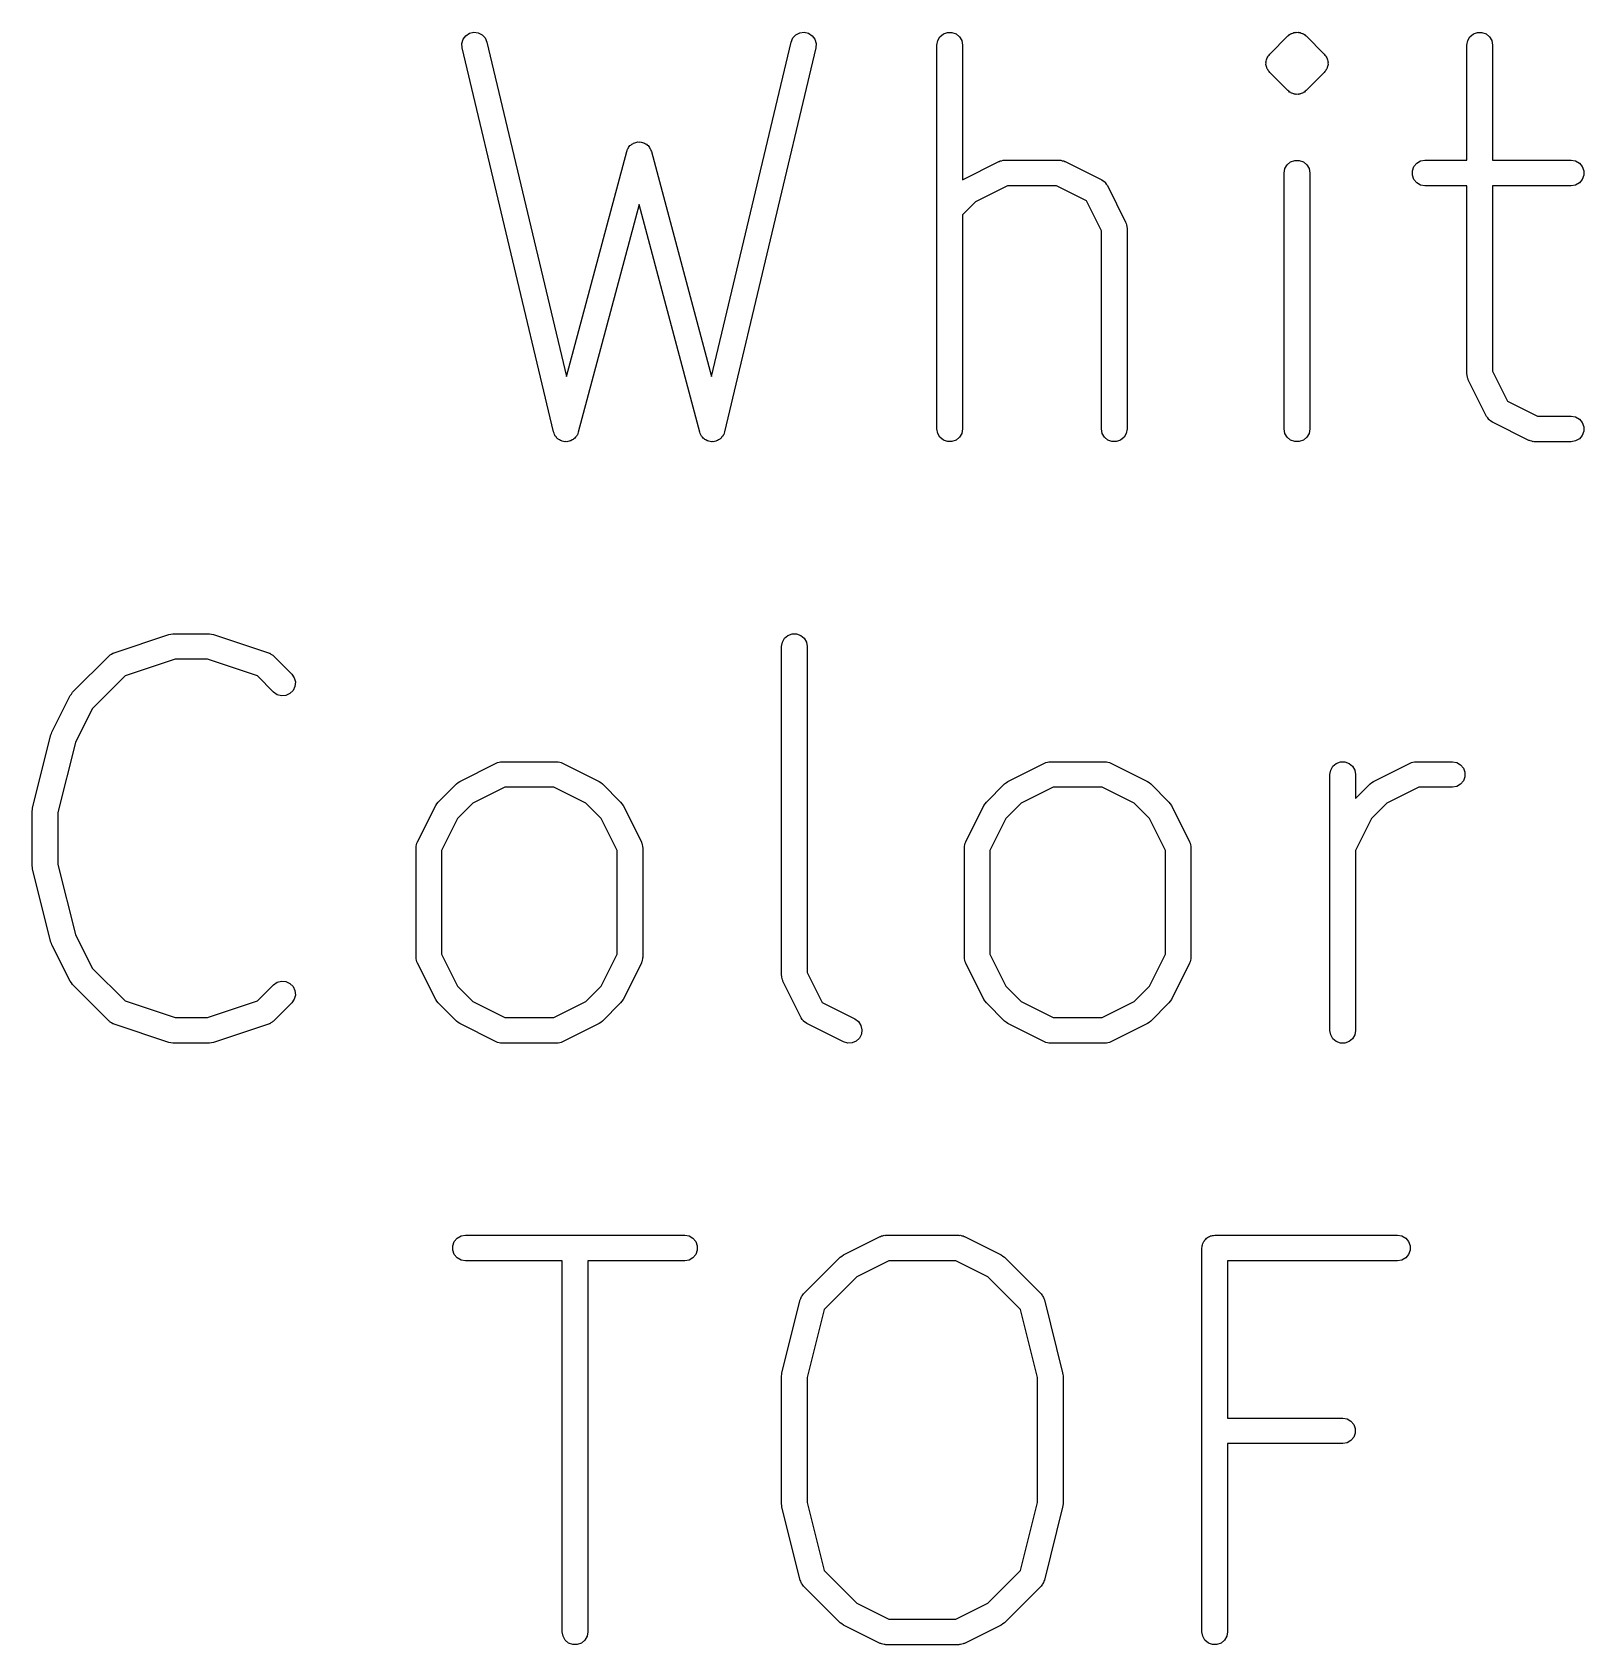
# Model space of a CAD drawing. Extents: x -0.1 to 56.4, y -14.9 to 17.1.
# Drawn here: x 22.74 to 28.81, y -14.33 to -8.03 of the extents above; entities that cross this region are included whole.
import ezdxf

# ---------------------------------------------------------------- set-up
doc = ezdxf.new("R2010")
doc.units = 0
doc.header["$MEASUREMENT"] = 0
doc.layers.add('BLACK', color=7, linetype='CONTINUOUS')

msp = doc.modelspace()

# ---------------------------------------------------------------- linework, layer by layer
at = {"layer": 'Black'}
for p, q in [((24.4218, -8.07282), (24.4267, -8.05618)), ((24.4267, -8.05618), (24.4371, -8.04224)), ((24.4371, -8.04224), (24.4516, -8.03268)), ((24.4516, -8.03268), (24.4685, -8.02866)), ((24.4685, -8.02866), (24.4857, -8.03066)), ((24.4857, -8.03066), (24.5012, -8.03843)), ((24.5012, -8.03843), (24.5132, -8.05105)), ((24.5132, -8.05105), (24.5201, -8.06699)), ((25.7085, -8.06699), (25.7154, -8.05105)), ((25.7154, -8.05105), (25.7273, -8.03843)), ((25.7273, -8.03843), (25.7429, -8.03066)), ((25.7429, -8.03066), (25.7601, -8.02866)), ((25.7601, -8.02866), (25.777, -8.03268)), ((25.777, -8.03268), (25.7915, -8.04224)), ((25.7915, -8.04224), (25.8018, -8.05618)), ((25.8018, -8.05618), (25.8068, -8.07282)), ((26.2786, -8.07857), (26.2816, -8.06147)), ((26.2816, -8.06147), (26.2903, -8.04643)), ((26.2903, -8.04643), (26.3036, -8.03527)), ((26.3036, -8.03527), (26.3199, -8.02933)), ((26.3199, -8.02933), (26.3373, -8.02933)), ((26.3373, -8.02933), (26.3536, -8.03527)), ((26.3536, -8.03527), (26.3669, -8.04643)), ((26.3669, -8.04643), (26.3756, -8.06147)), ((26.3756, -8.06147), (26.3786, -8.07857)), ((27.5789, -8.11464), (27.6504, -8.04322)), ((27.6504, -8.04322), (27.6539, -8.04071)), ((27.6539, -8.04071), (27.657, -8.03761)), ((27.657, -8.03761), (27.659, -8.03669)), ((27.659, -8.03669), (27.6607, -8.03527)), ((27.6607, -8.03527), (27.6628, -8.03452)), ((27.6628, -8.03452), (27.6646, -8.03326)), ((27.6646, -8.03326), (27.6688, -8.03212)), ((27.6688, -8.03212), (27.6728, -8.03027)), ((27.6728, -8.03027), (27.675, -8.03008)), ((27.675, -8.03008), (27.677, -8.02933)), ((27.677, -8.02933), (27.6792, -8.02933)), ((27.6792, -8.02933), (27.6814, -8.02876)), ((27.6814, -8.02876), (27.6857, -8.02914)), ((27.6857, -8.02914), (27.6901, -8.02876)), ((27.6901, -8.02876), (27.6922, -8.02933)), ((27.6922, -8.02933), (27.6944, -8.02933)), ((27.6944, -8.02933), (27.6965, -8.03008)), ((27.6965, -8.03008), (27.6987, -8.03027)), ((27.6987, -8.03027), (27.7026, -8.03212)), ((27.7026, -8.03212), (27.7068, -8.03326)), ((27.7068, -8.03326), (27.7086, -8.03452)), ((27.7086, -8.03452), (27.7107, -8.03527)), ((27.7107, -8.03527), (27.7124, -8.03668)), ((27.7124, -8.03668), (27.7144, -8.03761)), ((27.7144, -8.03761), (27.7175, -8.04071)), ((27.7175, -8.04071), (27.7211, -8.04322)), ((27.7211, -8.04322), (27.7925, -8.11464)), ((28.35, -8.07857), (28.353, -8.06147)), ((28.353, -8.06147), (28.3617, -8.04643)), ((28.3617, -8.04643), (28.375, -8.03527)), ((28.375, -8.03527), (28.3913, -8.02933)), ((28.3913, -8.02933), (28.4087, -8.02933)), ((28.4087, -8.02933), (28.425, -8.03527)), ((28.425, -8.03527), (28.4383, -8.04643)), ((28.4383, -8.04643), (28.447, -8.06147)), ((28.447, -8.06147), (28.45, -8.07857)), ((24.4228, -8.09015), (24.4218, -8.07282)), ((24.7799, -9.59015), (24.4228, -8.09015)), ((24.5201, -8.06699), (24.8313, -9.37423)), ((25.3973, -9.37423), (25.7085, -8.06699)), ((25.8058, -8.09015), (25.4486, -9.59015)), ((25.8068, -8.07282), (25.8058, -8.09015)), ((26.2786, -9.57857), (26.2786, -8.07857)), ((26.3786, -8.07857), (26.3786, -8.60481)), ((27.569, -8.12887), (27.5715, -8.12528)), ((27.5715, -8.12528), (27.5733, -8.12132)), ((27.5733, -8.12132), (27.5764, -8.11823)), ((27.5764, -8.11823), (27.5789, -8.11464)), ((27.7925, -8.11464), (27.795, -8.11823)), ((27.795, -8.11823), (27.7981, -8.12132)), ((27.7981, -8.12132), (27.7999, -8.12528)), ((27.7999, -8.12528), (27.8025, -8.12887)), ((28.35, -8.52857), (28.35, -8.07857)), ((28.45, -8.07857), (28.45, -8.52857)), ((27.5645, -8.14564), (27.5656, -8.14142)), ((27.5649, -8.15), (27.5645, -8.14564)), ((27.5645, -8.15436), (27.5649, -8.15)), ((27.5656, -8.15858), (27.5645, -8.15436)), ((27.5656, -8.14142), (27.566, -8.13706)), ((27.566, -8.16294), (27.5656, -8.15858)), ((27.566, -8.13706), (27.5678, -8.1331)), ((27.5678, -8.1669), (27.566, -8.16294)), ((27.5678, -8.1331), (27.569, -8.12887)), ((27.569, -8.17113), (27.5678, -8.1669)), ((27.5715, -8.17472), (27.569, -8.17113)), ((27.5733, -8.17868), (27.5715, -8.17472)), ((27.5764, -8.18177), (27.5733, -8.17868)), ((27.5789, -8.18535), (27.5764, -8.18177)), ((27.6504, -8.25678), (27.5789, -8.18535)), ((27.7925, -8.18535), (27.7211, -8.25678)), ((27.795, -8.18177), (27.7925, -8.18535)), ((27.7981, -8.17868), (27.795, -8.18177)), ((27.7999, -8.17472), (27.7981, -8.17868)), ((27.8025, -8.17113), (27.7999, -8.17472)), ((27.8025, -8.12887), (27.8036, -8.1331)), ((27.8036, -8.1669), (27.8025, -8.17113)), ((27.8036, -8.1331), (27.8054, -8.13706)), ((27.8054, -8.16294), (27.8036, -8.1669)), ((27.8054, -8.13706), (27.8058, -8.14142)), ((27.8058, -8.15858), (27.8054, -8.16294)), ((27.8058, -8.14142), (27.807, -8.14564)), ((27.807, -8.15436), (27.8058, -8.15858)), ((27.807, -8.14564), (27.8066, -8.15)), ((27.8066, -8.15), (27.807, -8.15436)), ((27.6539, -8.25929), (27.6504, -8.25678)), ((27.657, -8.26239), (27.6539, -8.25929)), ((27.659, -8.26332), (27.657, -8.26239)), ((27.6607, -8.26473), (27.659, -8.26332)), ((27.6628, -8.26548), (27.6607, -8.26473)), ((27.6646, -8.26675), (27.6628, -8.26548)), ((27.6688, -8.26788), (27.6646, -8.26675)), ((27.6728, -8.26972), (27.6688, -8.26788)), ((27.675, -8.26992), (27.6728, -8.26972)), ((27.677, -8.27067), (27.675, -8.26992)), ((27.6792, -8.27067), (27.677, -8.27067)), ((27.6814, -8.27124), (27.6792, -8.27067)), ((27.6857, -8.27086), (27.6814, -8.27124)), ((27.6901, -8.27124), (27.6857, -8.27086)), ((27.6922, -8.27067), (27.6901, -8.27124)), ((27.6944, -8.27067), (27.6922, -8.27067)), ((27.6965, -8.26992), (27.6944, -8.27067)), ((27.6987, -8.26972), (27.6965, -8.26992)), ((27.7026, -8.26788), (27.6987, -8.26972)), ((27.7068, -8.26674), (27.7026, -8.26788)), ((27.7086, -8.26548), (27.7068, -8.26674)), ((27.7107, -8.26473), (27.7086, -8.26548)), ((27.7124, -8.26332), (27.7107, -8.26473)), ((27.7144, -8.26239), (27.7124, -8.26332)), ((27.7175, -8.25929), (27.7144, -8.26239)), ((27.7211, -8.25678), (27.7175, -8.25929)), ((24.8313, -9.37423), (25.066, -8.49426)), ((25.066, -8.49426), (25.0678, -8.49024)), ((25.0678, -8.49024), (25.069, -8.48596)), ((25.069, -8.48596), (25.0715, -8.48243)), ((25.0715, -8.48243), (25.0733, -8.47851)), ((25.0733, -8.47851), (25.0764, -8.47537)), ((25.0764, -8.47537), (25.079, -8.47175)), ((25.079, -8.47175), (25.0825, -8.46928)), ((25.0825, -8.46928), (25.0856, -8.46622)), ((25.0856, -8.46622), (25.0896, -8.46434)), ((25.0896, -8.46434), (25.0932, -8.4618)), ((25.0932, -8.4618), (25.0974, -8.46069)), ((25.0974, -8.46069), (25.1013, -8.45886)), ((25.1013, -8.45886), (25.1057, -8.45847)), ((25.1057, -8.45847), (25.11, -8.45733)), ((25.11, -8.45733), (25.1143, -8.45771)), ((25.1143, -8.45771), (25.1186, -8.45733)), ((25.1186, -8.45733), (25.1229, -8.45847)), ((25.1229, -8.45847), (25.1273, -8.45886)), ((25.1273, -8.45886), (25.1312, -8.46069)), ((25.1312, -8.46069), (25.1354, -8.4618)), ((25.1354, -8.4618), (25.139, -8.46434)), ((25.139, -8.46434), (25.143, -8.46622)), ((25.143, -8.46622), (25.1461, -8.46928)), ((25.1461, -8.46928), (25.1496, -8.47175)), ((25.1496, -8.47175), (25.1521, -8.47537)), ((25.1521, -8.47537), (25.1553, -8.47851)), ((25.1553, -8.47851), (25.1571, -8.48243)), ((25.1571, -8.48243), (25.1596, -8.48596)), ((25.1596, -8.48596), (25.1607, -8.49024)), ((25.1607, -8.49024), (25.1626, -8.49426)), ((25.1626, -8.49426), (25.3973, -9.37423)), ((26.3786, -8.60481), (26.5205, -8.53385)), ((26.5205, -8.53385), (26.5233, -8.53303)), ((26.5233, -8.53303), (26.5258, -8.53159)), ((26.5258, -8.53159), (26.5315, -8.53057)), ((26.5315, -8.53057), (26.5371, -8.5289)), ((26.5371, -8.5289), (26.54, -8.52907)), ((26.54, -8.52907), (26.5429, -8.52857)), ((26.5429, -8.52857), (26.7571, -8.52857)), ((26.7571, -8.52857), (26.76, -8.52907)), ((26.76, -8.52907), (26.7629, -8.5289)), ((26.7629, -8.5289), (26.7685, -8.53057)), ((26.7685, -8.53057), (26.7742, -8.53159)), ((26.7742, -8.53159), (26.7767, -8.53303)), ((26.7767, -8.53303), (26.7795, -8.53385)), ((26.7795, -8.53385), (26.9224, -8.60528)), ((27.6357, -8.57857), (27.6387, -8.56147)), ((27.6387, -8.56147), (27.6474, -8.54643)), ((27.6474, -8.54643), (27.6607, -8.53527)), ((27.6607, -8.53527), (27.677, -8.52933)), ((27.677, -8.52933), (27.6944, -8.52933)), ((27.6944, -8.52933), (27.7107, -8.53527)), ((27.7107, -8.53527), (27.724, -8.54643)), ((27.724, -8.54643), (27.7327, -8.56147)), ((27.7327, -8.56147), (27.7357, -8.57857)), ((28.1365, -8.56989), (28.1424, -8.55357)), ((28.1424, -8.55357), (28.1536, -8.54027)), ((28.1536, -8.54027), (28.1686, -8.53159)), ((28.1686, -8.53159), (28.1857, -8.52857)), ((28.1857, -8.52857), (28.35, -8.52857)), ((28.45, -8.52857), (28.7571, -8.52857)), ((28.7571, -8.52857), (28.7742, -8.53159)), ((28.7742, -8.53159), (28.7893, -8.54027)), ((28.7893, -8.54027), (28.8004, -8.55357)), ((28.8004, -8.55357), (28.8064, -8.56989)), ((26.5547, -8.62857), (26.4296, -8.69109)), ((26.7453, -8.62857), (26.5547, -8.62857)), ((26.8627, -8.68727), (26.7453, -8.62857)), ((26.9224, -8.60528), (26.9283, -8.60965)), ((26.9283, -8.60965), (26.9344, -8.61369)), ((26.9344, -8.61369), (26.9352, -8.6148)), ((26.9352, -8.6148), (26.9363, -8.61562)), ((26.9363, -8.61562), (26.9403, -8.62174)), ((26.9403, -8.62174), (26.9447, -8.62764)), ((26.9447, -8.62764), (27.0161, -8.7705)), ((27.6357, -9.57857), (27.6357, -8.57857)), ((27.7357, -8.57857), (27.7357, -9.57857)), ((28.1365, -8.58725), (28.1365, -8.56989)), ((28.1424, -8.60357), (28.1365, -8.58725)), ((28.1536, -8.61687), (28.1424, -8.60357)), ((28.1686, -8.62556), (28.1536, -8.61687)), ((28.1857, -8.62857), (28.1686, -8.62556)), ((28.35, -8.62857), (28.1857, -8.62857)), ((28.35, -9.36429), (28.35, -8.62857)), ((28.7571, -8.62857), (28.45, -8.62857)), ((28.45, -8.62857), (28.45, -9.35248)), ((28.7742, -8.62556), (28.7571, -8.62857)), ((28.7893, -8.61687), (28.7742, -8.62556)), ((28.8004, -8.60357), (28.7893, -8.61687)), ((28.8064, -8.58725), (28.8004, -8.60357)), ((28.8064, -8.56989), (28.8064, -8.58725)), ((26.4296, -8.69109), (26.3786, -8.74214)), ((26.9214, -8.80466), (26.8627, -8.68727)), ((25.1143, -8.7012), (24.8769, -9.59145)), ((25.3517, -9.59145), (25.1143, -8.7012)), ((26.3786, -8.74214), (26.3786, -9.57857)), ((26.9214, -9.57857), (26.9214, -8.80466)), ((27.0161, -8.7705), (27.017, -8.77326)), ((27.017, -8.77326), (27.0184, -8.77576)), ((27.0184, -8.77576), (27.0194, -8.78153)), ((27.0194, -8.78153), (27.0211, -8.78714)), ((27.0211, -8.78714), (27.0209, -8.79002)), ((27.0209, -8.79002), (27.0214, -8.79286)), ((27.0214, -8.79286), (27.0214, -9.57857)), ((28.3505, -9.36713), (28.35, -9.36429)), ((28.3503, -9.37), (28.3505, -9.36713)), ((28.352, -9.37561), (28.3503, -9.37)), ((28.353, -9.38139), (28.352, -9.37561)), ((28.3545, -9.38388), (28.353, -9.38139)), ((28.3553, -9.38665), (28.3545, -9.38388)), ((28.4267, -9.5295), (28.3553, -9.38665)), ((28.45, -9.35248), (28.5087, -9.46988)), ((28.5087, -9.46988), (28.6261, -9.52857)), ((28.4311, -9.5354), (28.4267, -9.5295)), ((28.4351, -9.54152), (28.4311, -9.5354)), ((28.4362, -9.54234), (28.4351, -9.54152)), ((28.4371, -9.54345), (28.4362, -9.54234)), ((28.4432, -9.54749), (28.4371, -9.54345)), ((28.4491, -9.55186), (28.4432, -9.54749)), ((28.5919, -9.62329), (28.4491, -9.55186)), ((28.6261, -9.52857), (28.7571, -9.52857)), ((28.7571, -9.52857), (28.7742, -9.53159)), ((28.7742, -9.53159), (28.7893, -9.54027)), ((28.7893, -9.54027), (28.8004, -9.55357)), ((28.8004, -9.55357), (28.8064, -9.56989)), ((28.8064, -9.56989), (28.8064, -9.58725)), ((24.782, -9.59483), (24.7799, -9.59015)), ((24.7833, -9.59976), (24.782, -9.59483)), ((24.7854, -9.60274), (24.7833, -9.59976)), ((24.7868, -9.60609), (24.7854, -9.60274)), ((24.7903, -9.6098), (24.7868, -9.60609)), ((24.7933, -9.61397), (24.7903, -9.6098)), ((24.7962, -9.61606), (24.7933, -9.61397)), ((24.7988, -9.61871), (24.7962, -9.61606)), ((24.8033, -9.62099), (24.7988, -9.61871)), ((24.8075, -9.62391), (24.8033, -9.62099)), ((24.811, -9.62485), (24.8075, -9.62391)), ((24.8143, -9.62648), (24.811, -9.62485)), ((24.8194, -9.62707), (24.8143, -9.62648)), ((24.8243, -9.62838), (24.8194, -9.62707)), ((24.8279, -9.62806), (24.8243, -9.62838)), ((24.8315, -9.62848), (24.8279, -9.62806)), ((24.8365, -9.6273), (24.8315, -9.62848)), ((24.8416, -9.62685), (24.8365, -9.6273)), ((24.8449, -9.6253), (24.8416, -9.62685)), ((24.8484, -9.62446), (24.8449, -9.6253)), ((24.8527, -9.62166), (24.8484, -9.62446)), ((24.8573, -9.61949), (24.8527, -9.62166)), ((24.8599, -9.61691), (24.8573, -9.61949)), ((24.8629, -9.6149), (24.8599, -9.61691)), ((24.866, -9.61081), (24.8629, -9.6149)), ((24.8696, -9.6072), (24.866, -9.61081)), ((24.8711, -9.60389), (24.8696, -9.6072)), ((24.8733, -9.60097), (24.8711, -9.60389)), ((24.8747, -9.59608), (24.8733, -9.60097)), ((24.8769, -9.59145), (24.8747, -9.59608)), ((25.3538, -9.59608), (25.3517, -9.59145)), ((25.3553, -9.60096), (25.3538, -9.59608)), ((25.3575, -9.60389), (25.3553, -9.60096)), ((25.359, -9.6072), (25.3575, -9.60389)), ((25.3626, -9.61081), (25.359, -9.6072)), ((25.3656, -9.6149), (25.3626, -9.61081)), ((25.3687, -9.61691), (25.3656, -9.6149)), ((25.3713, -9.61949), (25.3687, -9.61691)), ((25.3759, -9.62166), (25.3713, -9.61949)), ((25.3801, -9.62446), (25.3759, -9.62166)), ((25.3837, -9.6253), (25.3801, -9.62446)), ((25.387, -9.62685), (25.3837, -9.6253)), ((25.3921, -9.6273), (25.387, -9.62685)), ((25.397, -9.62848), (25.3921, -9.6273)), ((25.4007, -9.62806), (25.397, -9.62848)), ((25.4043, -9.62838), (25.4007, -9.62806)), ((25.4092, -9.62707), (25.4043, -9.62838)), ((25.4143, -9.62648), (25.4092, -9.62707)), ((25.4176, -9.62485), (25.4143, -9.62648)), ((25.4211, -9.62391), (25.4176, -9.62485)), ((25.4253, -9.62099), (25.4211, -9.62391)), ((25.4298, -9.61871), (25.4253, -9.62099)), ((25.4323, -9.61606), (25.4298, -9.61871)), ((25.4353, -9.61397), (25.4323, -9.61606)), ((25.4382, -9.6098), (25.4353, -9.61397)), ((25.4417, -9.60609), (25.4382, -9.6098)), ((25.4432, -9.60274), (25.4417, -9.60609)), ((25.4453, -9.59976), (25.4432, -9.60274)), ((25.4466, -9.59483), (25.4453, -9.59976)), ((25.4486, -9.59015), (25.4466, -9.59483)), ((26.2816, -9.59567), (26.2786, -9.57857)), ((26.2903, -9.61071), (26.2816, -9.59567)), ((26.3036, -9.62187), (26.2903, -9.61071)), ((26.3199, -9.62781), (26.3036, -9.62187)), ((26.3373, -9.62781), (26.3199, -9.62781)), ((26.3536, -9.62187), (26.3373, -9.62781)), ((26.3669, -9.61071), (26.3536, -9.62187)), ((26.3756, -9.59567), (26.3669, -9.61071)), ((26.3786, -9.57857), (26.3756, -9.59567)), ((26.9244, -9.59567), (26.9214, -9.57857)), ((26.9331, -9.61071), (26.9244, -9.59567)), ((26.9464, -9.62187), (26.9331, -9.61071)), ((26.9627, -9.62781), (26.9464, -9.62187)), ((26.9801, -9.62781), (26.9627, -9.62781)), ((26.9964, -9.62187), (26.9801, -9.62781)), ((27.0097, -9.61071), (26.9964, -9.62187)), ((27.0184, -9.59567), (27.0097, -9.61071)), ((27.0214, -9.57857), (27.0184, -9.59567)), ((27.6387, -9.59567), (27.6357, -9.57857)), ((27.6474, -9.61071), (27.6387, -9.59567)), ((27.6607, -9.62187), (27.6474, -9.61071)), ((27.677, -9.62781), (27.6607, -9.62187)), ((27.6944, -9.62781), (27.677, -9.62781)), ((27.7107, -9.62187), (27.6944, -9.62781)), ((27.724, -9.61071), (27.7107, -9.62187)), ((27.7327, -9.59567), (27.724, -9.61071)), ((27.7357, -9.57857), (27.7327, -9.59567)), ((28.5947, -9.62411), (28.5919, -9.62329)), ((28.5972, -9.62556), (28.5947, -9.62411)), ((28.603, -9.62657), (28.5972, -9.62556)), ((28.6086, -9.62824), (28.603, -9.62657)), ((28.6114, -9.62807), (28.6086, -9.62824)), ((28.6143, -9.62857), (28.6114, -9.62807)), ((28.7571, -9.62857), (28.6143, -9.62857)), ((28.7742, -9.62556), (28.7571, -9.62857)), ((28.7893, -9.61687), (28.7742, -9.62556)), ((28.8004, -9.60357), (28.7893, -9.61687)), ((28.8064, -9.58725), (28.8004, -9.60357)), ((23.0628, -10.4526), (23.277, -10.3811)), ((23.277, -10.3811), (23.285, -10.38)), ((23.285, -10.38), (23.2929, -10.3786)), ((23.2929, -10.3786), (23.4357, -10.3786)), ((23.4357, -10.3786), (23.4436, -10.38)), ((23.4436, -10.38), (23.4515, -10.3811)), ((23.4515, -10.3811), (23.6658, -10.4526)), ((25.6831, -10.3964), (25.6964, -10.3853)), ((25.6964, -10.3853), (25.7127, -10.3793)), ((25.7127, -10.3793), (25.7301, -10.3793)), ((25.7301, -10.3793), (25.7464, -10.3853)), ((25.7464, -10.3853), (25.7597, -10.3964)), ((23.0526, -10.458), (23.0574, -10.4547)), ((23.0574, -10.4547), (23.0602, -10.4539)), ((23.0602, -10.4539), (23.0628, -10.4526)), ((23.6658, -10.4526), (23.6683, -10.4539)), ((23.6683, -10.4539), (23.6711, -10.4547)), ((23.6711, -10.4547), (23.6759, -10.458)), ((25.6714, -10.4286), (25.6744, -10.4115)), ((25.6714, -11.7143), (25.6714, -10.4286)), ((25.6744, -10.4115), (25.6831, -10.3964)), ((25.7597, -10.3964), (25.7684, -10.4115)), ((25.7684, -10.4115), (25.7714, -10.4286)), ((25.7714, -10.4286), (25.7714, -11.7025)), ((22.9004, -10.6075), (23.0432, -10.4646)), ((23.0432, -10.4646), (23.0456, -10.463)), ((23.0456, -10.463), (23.0475, -10.4608)), ((23.0475, -10.4608), (23.0526, -10.458)), ((23.301, -10.4786), (23.1056, -10.5437)), ((23.4276, -10.4786), (23.301, -10.4786)), ((23.623, -10.5437), (23.4276, -10.4786)), ((23.6759, -10.458), (23.6811, -10.4608)), ((23.6811, -10.4608), (23.683, -10.463)), ((23.683, -10.463), (23.6854, -10.4646)), ((23.6854, -10.4646), (23.7568, -10.5361)), ((23.1056, -10.5437), (22.9768, -10.6725)), ((23.6861, -10.6068), (23.623, -10.5437)), ((23.7568, -10.5361), (23.7667, -10.5503)), ((23.7667, -10.5503), (23.7712, -10.5671)), ((23.7712, -10.5671), (23.7697, -10.5844)), ((22.8196, -10.7634), (22.891, -10.6205)), ((22.891, -10.6205), (22.8958, -10.6141)), ((22.8958, -10.6141), (22.9004, -10.6075)), ((23.7003, -10.6167), (23.6861, -10.6068)), ((23.7171, -10.6212), (23.7003, -10.6167)), ((23.7344, -10.6197), (23.7171, -10.6212)), ((23.7501, -10.6124), (23.7344, -10.6197)), ((23.7624, -10.6001), (23.7501, -10.6124)), ((23.7697, -10.5844), (23.7624, -10.6001)), ((22.9768, -10.6725), (22.9115, -10.8032)), ((22.8158, -10.7736), (22.818, -10.7686)), ((22.818, -10.7686), (22.8196, -10.7634)), ((22.7444, -11.0593), (22.8158, -10.7736)), ((22.9115, -10.8032), (22.8429, -11.0776)), ((24.4134, -10.9553), (24.5562, -10.8838)), ((24.5562, -10.8838), (24.559, -10.883)), ((24.559, -10.883), (24.5615, -10.8816)), ((24.5615, -10.8816), (24.5672, -10.8806)), ((24.5672, -10.8806), (24.5729, -10.8789)), ((24.5729, -10.8789), (24.5757, -10.8791)), ((24.5757, -10.8791), (24.5786, -10.8786)), ((24.5786, -10.8786), (24.7929, -10.8786)), ((24.7929, -10.8786), (24.7957, -10.8791)), ((24.7957, -10.8791), (24.7986, -10.8789)), ((24.7986, -10.8789), (24.8042, -10.8806)), ((24.8042, -10.8806), (24.81, -10.8816)), ((24.81, -10.8816), (24.8125, -10.883)), ((24.8125, -10.883), (24.8152, -10.8838)), ((24.8152, -10.8838), (24.9581, -10.9553)), ((26.5562, -10.9553), (26.6991, -10.8838)), ((26.6991, -10.8838), (26.7018, -10.883)), ((26.7018, -10.883), (26.7043, -10.8816)), ((26.7043, -10.8816), (26.7101, -10.8806)), ((26.7101, -10.8806), (26.7157, -10.8789)), ((26.7157, -10.8789), (26.7186, -10.8791)), ((26.7186, -10.8791), (26.7214, -10.8786)), ((26.7214, -10.8786), (26.9357, -10.8786)), ((26.9357, -10.8786), (26.9386, -10.8791)), ((26.9386, -10.8791), (26.9414, -10.8789)), ((26.9414, -10.8789), (26.947, -10.8806)), ((26.947, -10.8806), (26.9528, -10.8816)), ((26.9528, -10.8816), (26.9553, -10.883)), ((26.9553, -10.883), (26.9581, -10.8838)), ((26.9581, -10.8838), (27.1009, -10.9553)), ((27.8173, -10.9115), (27.826, -10.8964)), ((27.826, -10.8964), (27.8393, -10.8853)), ((27.8393, -10.8853), (27.8556, -10.8793)), ((27.8556, -10.8793), (27.873, -10.8793)), ((27.873, -10.8793), (27.8893, -10.8853)), ((27.8893, -10.8853), (27.9026, -10.8964)), ((27.9026, -10.8964), (27.9113, -10.9115)), ((27.9848, -10.9553), (28.1276, -10.8838)), ((28.1276, -10.8838), (28.1304, -10.883)), ((28.1304, -10.883), (28.1329, -10.8816)), ((28.1329, -10.8816), (28.1387, -10.8806)), ((28.1387, -10.8806), (28.1443, -10.8789)), ((28.1443, -10.8789), (28.1472, -10.8791)), ((28.1472, -10.8791), (28.15, -10.8786)), ((28.15, -10.8786), (28.2929, -10.8786)), ((28.2929, -10.8786), (28.31, -10.8816)), ((28.31, -10.8816), (28.325, -10.8903)), ((28.325, -10.8903), (28.3362, -10.9036)), ((24.4004, -10.9646), (24.4069, -10.96)), ((24.4069, -10.96), (24.4134, -10.9553)), ((24.9581, -10.9553), (24.9645, -10.9601)), ((24.9645, -10.9601), (24.9711, -10.9646)), ((26.5432, -10.9646), (26.5498, -10.96)), ((26.5498, -10.96), (26.5562, -10.9553)), ((27.1009, -10.9553), (27.1074, -10.9601)), ((27.1074, -10.9601), (27.1139, -10.9646)), ((27.8143, -10.9286), (27.8173, -10.9115)), ((27.8143, -11.9286), (27.8143, -10.9286)), ((27.9113, -10.9115), (27.9143, -10.9286)), ((27.9143, -10.9286), (27.9143, -11.0221)), ((27.9718, -10.9646), (27.9783, -10.9601)), ((27.9783, -10.9601), (27.9848, -10.9553)), ((28.3362, -10.9536), (28.325, -10.9669)), ((28.3362, -10.9036), (28.3421, -10.9199)), ((28.3421, -10.9373), (28.3362, -10.9536)), ((28.3421, -10.9199), (28.3421, -10.9373)), ((24.3289, -11.0361), (24.4004, -10.9646)), ((24.5904, -10.9786), (24.4653, -11.0411)), ((24.7811, -10.9786), (24.5904, -10.9786)), ((24.9061, -11.0411), (24.7811, -10.9786)), ((24.9711, -10.9646), (25.0425, -11.0361)), ((26.4718, -11.0361), (26.5432, -10.9646)), ((26.7332, -10.9786), (26.6082, -11.0411)), ((26.9239, -10.9786), (26.7332, -10.9786)), ((27.049, -11.0411), (26.9239, -10.9786)), ((27.1139, -10.9646), (27.1854, -11.0361)), ((27.9143, -11.0221), (27.9718, -10.9646)), ((28.1618, -10.9786), (28.0368, -11.0411)), ((28.2929, -10.9786), (28.1618, -10.9786)), ((28.31, -10.9756), (28.2929, -10.9786)), ((28.325, -10.9669), (28.31, -10.9756)), ((22.7429, -11.0714), (22.7439, -11.0654)), ((22.7429, -11.2857), (22.7429, -11.0714)), ((22.7439, -11.0654), (22.7444, -11.0593)), ((22.8429, -11.0776), (22.8429, -11.2796)), ((24.2481, -11.1919), (24.3196, -11.0491)), ((24.3196, -11.0491), (24.3243, -11.0426)), ((24.3243, -11.0426), (24.3289, -11.0361)), ((24.4653, -11.0411), (24.4054, -11.101)), ((24.9661, -11.101), (24.9061, -11.0411)), ((25.0425, -11.0361), (25.0471, -11.0426)), ((25.0471, -11.0426), (25.0519, -11.0491)), ((25.0519, -11.0491), (25.1233, -11.1919)), ((26.391, -11.1919), (26.4624, -11.0491)), ((26.4624, -11.0491), (26.4672, -11.0426)), ((26.4672, -11.0426), (26.4718, -11.0361)), ((26.6082, -11.0411), (26.5482, -11.101)), ((27.1089, -11.101), (27.049, -11.0411)), ((27.1854, -11.0361), (27.1899, -11.0426)), ((27.1899, -11.0426), (27.1947, -11.0491)), ((27.1947, -11.0491), (27.2662, -11.1919)), ((28.0368, -11.0411), (27.9768, -11.101)), ((24.4054, -11.101), (24.3429, -11.2261)), ((25.0286, -11.2261), (24.9661, -11.101)), ((26.5482, -11.101), (26.4857, -11.2261)), ((27.1714, -11.2261), (27.1089, -11.101)), ((27.9768, -11.101), (27.9143, -11.2261)), ((24.2429, -11.2143), (24.2434, -11.2114)), ((24.2432, -11.2086), (24.2449, -11.203)), ((24.2434, -11.2114), (24.2432, -11.2086)), ((24.2449, -11.203), (24.2459, -11.1972)), ((24.2459, -11.1972), (24.2473, -11.1947)), ((24.2473, -11.1947), (24.2481, -11.1919)), ((25.1233, -11.1919), (25.1241, -11.1947)), ((25.1241, -11.1947), (25.1256, -11.1972)), ((25.1256, -11.1972), (25.1266, -11.203)), ((25.1266, -11.203), (25.1282, -11.2086)), ((25.1282, -11.2086), (25.1281, -11.2114)), ((25.1281, -11.2114), (25.1286, -11.2143)), ((26.3857, -11.2143), (26.3862, -11.2114)), ((26.386, -11.2086), (26.3877, -11.203)), ((26.3862, -11.2114), (26.386, -11.2086)), ((26.3877, -11.203), (26.3887, -11.1972)), ((26.3887, -11.1972), (26.3902, -11.1947)), ((26.3902, -11.1947), (26.391, -11.1919)), ((27.2662, -11.1919), (27.267, -11.1947)), ((27.267, -11.1947), (27.2684, -11.1972)), ((27.2684, -11.1972), (27.2694, -11.203)), ((27.2694, -11.203), (27.2711, -11.2086)), ((27.2711, -11.2086), (27.2709, -11.2114)), ((27.2709, -11.2114), (27.2714, -11.2143)), ((24.2429, -11.6429), (24.2429, -11.2143)), ((24.3429, -11.2261), (24.3429, -11.6311)), ((25.0286, -11.6311), (25.0286, -11.2261)), ((25.1286, -11.2143), (25.1286, -11.6429)), ((26.3857, -11.6429), (26.3857, -11.2143)), ((26.4857, -11.2261), (26.4857, -11.6311)), ((27.1714, -11.6311), (27.1714, -11.2261)), ((27.2714, -11.2143), (27.2714, -11.6429)), ((27.9143, -11.2261), (27.9143, -11.9286)), ((22.7439, -11.2917), (22.7429, -11.2857)), ((22.7444, -11.2978), (22.7439, -11.2917)), ((22.8158, -11.5836), (22.7444, -11.2978)), ((22.8429, -11.2796), (22.9115, -11.554)), ((22.818, -11.5885), (22.8158, -11.5836)), ((22.8196, -11.5938), (22.818, -11.5885)), ((22.9115, -11.554), (22.9768, -11.6847)), ((22.891, -11.7366), (22.8196, -11.5938)), ((24.2434, -11.6457), (24.2429, -11.6429)), ((24.2432, -11.6486), (24.2434, -11.6457)), ((24.2449, -11.6542), (24.2432, -11.6486)), ((24.2459, -11.66), (24.2449, -11.6542)), ((24.3429, -11.6311), (24.4054, -11.7561)), ((24.9661, -11.7561), (25.0286, -11.6311)), ((25.1266, -11.6542), (25.1256, -11.66)), ((25.1282, -11.6486), (25.1266, -11.6542)), ((25.1286, -11.6429), (25.1281, -11.6457)), ((25.1281, -11.6457), (25.1282, -11.6486)), ((26.3862, -11.6457), (26.3857, -11.6429)), ((26.386, -11.6486), (26.3862, -11.6457)), ((26.3877, -11.6542), (26.386, -11.6486)), ((26.3887, -11.66), (26.3877, -11.6542)), ((26.4857, -11.6311), (26.5482, -11.7561)), ((27.1089, -11.7561), (27.1714, -11.6311)), ((27.2694, -11.6542), (27.2684, -11.66)), ((27.2711, -11.6486), (27.2694, -11.6542)), ((27.2714, -11.6429), (27.2709, -11.6457)), ((27.2709, -11.6457), (27.2711, -11.6486)), ((22.9768, -11.6847), (23.1056, -11.8134)), ((24.2473, -11.6625), (24.2459, -11.66)), ((24.2481, -11.6652), (24.2473, -11.6625)), ((24.3196, -11.8081), (24.2481, -11.6652)), ((25.1233, -11.6652), (25.0519, -11.8081)), ((25.1241, -11.6625), (25.1233, -11.6652)), ((25.1256, -11.66), (25.1241, -11.6625)), ((25.6719, -11.7171), (25.6714, -11.7143)), ((25.6718, -11.72), (25.6719, -11.7171)), ((25.7714, -11.7025), (25.8301, -11.8199)), ((26.3902, -11.6625), (26.3887, -11.66)), ((26.391, -11.6652), (26.3902, -11.6625)), ((26.4624, -11.8081), (26.391, -11.6652)), ((27.2662, -11.6652), (27.1947, -11.8081)), ((27.267, -11.6625), (27.2662, -11.6652)), ((27.2684, -11.66), (27.267, -11.6625)), ((22.8958, -11.7431), (22.891, -11.7366)), ((22.9004, -11.7496), (22.8958, -11.7431)), ((23.0432, -11.8925), (22.9004, -11.7496)), ((23.623, -11.8134), (23.6861, -11.7504)), ((23.6861, -11.7504), (23.7003, -11.7404)), ((23.7003, -11.7404), (23.7171, -11.7359)), ((23.7171, -11.7359), (23.7344, -11.7374)), ((23.7344, -11.7374), (23.7501, -11.7448)), ((23.7501, -11.7448), (23.7624, -11.757)), ((23.7624, -11.757), (23.7697, -11.7728)), ((23.7697, -11.7728), (23.7712, -11.7901)), ((24.4054, -11.7561), (24.4653, -11.8161)), ((24.9061, -11.816), (24.9661, -11.7561)), ((25.6734, -11.7256), (25.6718, -11.72)), ((25.6744, -11.7314), (25.6734, -11.7256)), ((25.6759, -11.7339), (25.6744, -11.7314)), ((25.6767, -11.7366), (25.6759, -11.7339)), ((25.7481, -11.8795), (25.6767, -11.7366)), ((26.5482, -11.7561), (26.6082, -11.8161)), ((27.049, -11.816), (27.1089, -11.7561)), ((23.1056, -11.8134), (23.301, -11.8786)), ((23.4276, -11.8786), (23.623, -11.8134)), ((23.7568, -11.8211), (23.6854, -11.8925)), ((23.7667, -11.8068), (23.7568, -11.8211)), ((23.7712, -11.7901), (23.7667, -11.8068)), ((24.3243, -11.8145), (24.3196, -11.8081)), ((24.3289, -11.8211), (24.3243, -11.8145)), ((24.4004, -11.8925), (24.3289, -11.8211)), ((24.4653, -11.8161), (24.5904, -11.8786)), ((24.7811, -11.8786), (24.9061, -11.816)), ((25.0425, -11.8211), (24.9711, -11.8925)), ((25.0471, -11.8145), (25.0425, -11.8211)), ((25.0519, -11.8081), (25.0471, -11.8145)), ((25.8301, -11.8199), (25.9581, -11.8838)), ((26.4672, -11.8145), (26.4624, -11.8081)), ((26.4718, -11.8211), (26.4672, -11.8145)), ((26.5432, -11.8925), (26.4718, -11.8211)), ((26.6082, -11.8161), (26.7332, -11.8786)), ((26.9239, -11.8786), (27.049, -11.816)), ((27.1854, -11.8211), (27.1139, -11.8925)), ((27.1899, -11.8145), (27.1854, -11.8211)), ((27.1947, -11.8081), (27.1899, -11.8145)), ((23.0456, -11.8942), (23.0432, -11.8925)), ((23.0475, -11.8963), (23.0456, -11.8942)), ((23.0526, -11.8991), (23.0475, -11.8963)), ((23.0574, -11.9025), (23.0526, -11.8991)), ((23.0602, -11.9032), (23.0574, -11.9025)), ((23.0628, -11.9046), (23.0602, -11.9032)), ((23.277, -11.976), (23.0628, -11.9046)), ((23.301, -11.8786), (23.4276, -11.8786)), ((23.6658, -11.9046), (23.4515, -11.976)), ((23.6683, -11.9032), (23.6658, -11.9046)), ((23.6711, -11.9025), (23.6683, -11.9032)), ((23.6759, -11.8991), (23.6711, -11.9025)), ((23.6811, -11.8963), (23.6759, -11.8991)), ((23.683, -11.8942), (23.6811, -11.8963)), ((23.6854, -11.8925), (23.683, -11.8942)), ((24.4069, -11.8971), (24.4004, -11.8925)), ((24.4134, -11.9019), (24.4069, -11.8971)), ((24.5562, -11.9733), (24.4134, -11.9019)), ((24.5904, -11.8786), (24.7811, -11.8786)), ((24.9581, -11.9019), (24.8152, -11.9733)), ((24.9645, -11.8971), (24.9581, -11.9019)), ((24.9711, -11.8925), (24.9645, -11.8971)), ((25.7525, -11.8854), (25.7481, -11.8795)), ((25.7565, -11.8915), (25.7525, -11.8854)), ((25.7577, -11.8923), (25.7565, -11.8915)), ((25.7585, -11.8935), (25.7577, -11.8923)), ((25.7646, -11.8975), (25.7585, -11.8935)), ((25.7705, -11.9019), (25.7646, -11.8975)), ((25.9134, -11.9733), (25.7705, -11.9019)), ((25.9581, -11.8838), (25.972, -11.8942)), ((25.972, -11.8942), (25.9816, -11.9087)), ((26.5498, -11.8971), (26.5432, -11.8925)), ((26.5562, -11.9019), (26.5498, -11.8971)), ((26.6991, -11.9733), (26.5562, -11.9019)), ((26.7332, -11.8786), (26.9239, -11.8786)), ((27.1009, -11.9019), (26.9581, -11.9733)), ((27.1074, -11.8971), (27.1009, -11.9019)), ((27.1139, -11.8925), (27.1074, -11.8971)), ((25.9759, -11.9584), (25.9633, -11.9703)), ((25.9836, -11.9428), (25.9759, -11.9584)), ((25.9816, -11.9087), (25.9856, -11.9256)), ((25.9856, -11.9256), (25.9836, -11.9428)), ((27.8173, -11.9457), (27.8143, -11.9286)), ((27.826, -11.9607), (27.8173, -11.9457)), ((27.8393, -11.9719), (27.826, -11.9607)), ((27.9026, -11.9607), (27.8893, -11.9719)), ((27.9113, -11.9457), (27.9026, -11.9607)), ((27.9143, -11.9286), (27.9113, -11.9457)), ((23.285, -11.9772), (23.277, -11.976)), ((23.2929, -11.9786), (23.285, -11.9772)), ((23.4357, -11.9786), (23.2929, -11.9786)), ((23.4436, -11.9772), (23.4357, -11.9786)), ((23.4515, -11.976), (23.4436, -11.9772)), ((24.559, -11.9741), (24.5562, -11.9733)), ((24.5615, -11.9756), (24.559, -11.9741)), ((24.5672, -11.9766), (24.5615, -11.9756)), ((24.5729, -11.9782), (24.5672, -11.9766)), ((24.5757, -11.9781), (24.5729, -11.9782)), ((24.5786, -11.9786), (24.5757, -11.9781)), ((24.7929, -11.9786), (24.5786, -11.9786)), ((24.7957, -11.9781), (24.7929, -11.9786)), ((24.7986, -11.9782), (24.7957, -11.9781)), ((24.8042, -11.9766), (24.7986, -11.9782)), ((24.81, -11.9756), (24.8042, -11.9766)), ((24.8125, -11.9741), (24.81, -11.9756)), ((24.8152, -11.9733), (24.8125, -11.9741)), ((25.93, -11.9782), (25.9134, -11.9733)), ((25.9473, -11.9772), (25.93, -11.9782)), ((25.9633, -11.9703), (25.9473, -11.9772)), ((26.7018, -11.9741), (26.6991, -11.9733)), ((26.7043, -11.9756), (26.7018, -11.9741)), ((26.7101, -11.9766), (26.7043, -11.9756)), ((26.7157, -11.9782), (26.7101, -11.9766)), ((26.7186, -11.9781), (26.7157, -11.9782)), ((26.7214, -11.9786), (26.7186, -11.9781)), ((26.9357, -11.9786), (26.7214, -11.9786)), ((26.9386, -11.9781), (26.9357, -11.9786)), ((26.9414, -11.9782), (26.9386, -11.9781)), ((26.947, -11.9766), (26.9414, -11.9782)), ((26.9528, -11.9756), (26.947, -11.9766)), ((26.9553, -11.9741), (26.9528, -11.9756)), ((26.9581, -11.9733), (26.9553, -11.9741)), ((27.8556, -11.9778), (27.8393, -11.9719)), ((27.873, -11.9778), (27.8556, -11.9778)), ((27.8893, -11.9719), (27.873, -11.9778)), ((24.3865, -12.7699), (24.3924, -12.7536)), ((24.3865, -12.7873), (24.3865, -12.7699)), ((24.3924, -12.8036), (24.3865, -12.7873)), ((24.3924, -12.7536), (24.4036, -12.7403)), ((24.4036, -12.7403), (24.4186, -12.7316)), ((24.4186, -12.7316), (24.4357, -12.7286)), ((24.4357, -12.7286), (25.2929, -12.7286)), ((25.2929, -12.7286), (25.31, -12.7316)), ((25.31, -12.7316), (25.325, -12.7403)), ((25.325, -12.7403), (25.3362, -12.7536)), ((25.3362, -12.7536), (25.3421, -12.7699)), ((25.3421, -12.7873), (25.3362, -12.8036)), ((25.3421, -12.7699), (25.3421, -12.7873)), ((25.9134, -12.8053), (26.0562, -12.7338)), ((26.0562, -12.7338), (26.059, -12.733)), ((26.059, -12.733), (26.0615, -12.7316)), ((26.0615, -12.7316), (26.0672, -12.7306)), ((26.0672, -12.7306), (26.0729, -12.7289)), ((26.0729, -12.7289), (26.0757, -12.7291)), ((26.0757, -12.7291), (26.0786, -12.7286)), ((26.0786, -12.7286), (26.3643, -12.7286)), ((26.3643, -12.7286), (26.3671, -12.7291)), ((26.3671, -12.7291), (26.37, -12.7289)), ((26.37, -12.7289), (26.3756, -12.7306)), ((26.3756, -12.7306), (26.3814, -12.7316)), ((26.3814, -12.7316), (26.3839, -12.733)), ((26.3839, -12.733), (26.3866, -12.7338)), ((26.3866, -12.7338), (26.5295, -12.8053)), ((27.3143, -12.7786), (27.315, -12.7743)), ((27.3143, -14.2786), (27.3143, -12.7786)), ((27.315, -12.7699), (27.3165, -12.7658)), ((27.315, -12.7743), (27.315, -12.7699)), ((27.3165, -12.7658), (27.3173, -12.7615)), ((27.3173, -12.7615), (27.3195, -12.7577)), ((27.3195, -12.7577), (27.321, -12.7536)), ((27.321, -12.7536), (27.3238, -12.7502)), ((27.3238, -12.7502), (27.326, -12.7464)), ((27.326, -12.7464), (27.3293, -12.7436)), ((27.3293, -12.7436), (27.3321, -12.7403)), ((27.3321, -12.7403), (27.3359, -12.7381)), ((27.3359, -12.7381), (27.3393, -12.7353)), ((27.3393, -12.7353), (27.3434, -12.7338)), ((27.3434, -12.7338), (27.3472, -12.7316)), ((27.3472, -12.7316), (27.3515, -12.7308)), ((27.3515, -12.7308), (27.3556, -12.7293)), ((27.3556, -12.7293), (27.36, -12.7293)), ((27.36, -12.7293), (27.3643, -12.7286)), ((27.3643, -12.7286), (28.0786, -12.7286)), ((28.0786, -12.7286), (28.0957, -12.7316)), ((28.0957, -12.7316), (28.1107, -12.7403)), ((28.1107, -12.7403), (28.1219, -12.7536)), ((28.1219, -12.7536), (28.1278, -12.7699)), ((28.1278, -12.7873), (28.1219, -12.8036)), ((28.1278, -12.7699), (28.1278, -12.7873)), ((24.4036, -12.8169), (24.3924, -12.8036)), ((24.4186, -12.8256), (24.4036, -12.8169)), ((24.4357, -12.8286), (24.4186, -12.8256)), ((24.8143, -12.8286), (24.4357, -12.8286)), ((24.8143, -14.2786), (24.8143, -12.8286)), ((25.2929, -12.8286), (24.9143, -12.8286)), ((24.9143, -12.8286), (24.9143, -14.2786)), ((25.31, -12.8256), (25.2929, -12.8286)), ((25.325, -12.8169), (25.31, -12.8256)), ((25.3362, -12.8036), (25.325, -12.8169)), ((25.7575, -12.9575), (25.9004, -12.8146)), ((25.9004, -12.8146), (25.9069, -12.8101)), ((25.9069, -12.8101), (25.9134, -12.8053)), ((26.0904, -12.8286), (25.9653, -12.8911)), ((26.3525, -12.8286), (26.0904, -12.8286)), ((26.4775, -12.8911), (26.3525, -12.8286)), ((26.5295, -12.8053), (26.5359, -12.8101)), ((26.5359, -12.8101), (26.5425, -12.8146)), ((26.5425, -12.8146), (26.6854, -12.9575)), ((28.0786, -12.8286), (27.4143, -12.8286)), ((27.4143, -12.8286), (27.4143, -13.4429)), ((28.0957, -12.8256), (28.0786, -12.8286)), ((28.1107, -12.8169), (28.0957, -12.8256)), ((28.1219, -12.8036), (28.1107, -12.8169)), ((25.9653, -12.8911), (25.838, -13.0184)), ((26.6049, -13.0184), (26.4775, -12.8911)), ((25.7444, -12.9807), (25.7463, -12.9764)), ((25.7463, -12.9764), (25.7475, -12.9717)), ((25.7475, -12.9717), (25.7498, -12.9685)), ((25.7498, -12.9685), (25.7514, -12.9649)), ((25.7514, -12.9649), (25.7548, -12.9614)), ((25.7548, -12.9614), (25.7575, -12.9575)), ((26.6854, -12.9575), (26.6881, -12.9614)), ((26.6881, -12.9614), (26.6914, -12.9649)), ((26.6914, -12.9649), (26.693, -12.9685)), ((26.693, -12.9685), (26.6953, -12.9717)), ((26.6953, -12.9717), (26.6966, -12.9764)), ((26.6966, -12.9764), (26.6985, -12.9807)), ((25.6729, -13.2664), (25.7444, -12.9807)), ((25.838, -13.0184), (25.7714, -13.2847)), ((26.6714, -13.2847), (26.6049, -13.0184)), ((26.6985, -12.9807), (26.7699, -13.2664)), ((25.6714, -13.2786), (25.6725, -13.2725)), ((25.6714, -13.7786), (25.6714, -13.2786)), ((25.6725, -13.2725), (25.6729, -13.2664)), ((25.7714, -13.2847), (25.7714, -13.7724)), ((26.6714, -13.7724), (26.6714, -13.2847)), ((26.7699, -13.2664), (26.7704, -13.2725)), ((26.7704, -13.2725), (26.7714, -13.2786)), ((26.7714, -13.2786), (26.7714, -13.7786)), ((27.4143, -13.4429), (27.8643, -13.4429)), ((27.8643, -13.4429), (27.8814, -13.4459)), ((27.8814, -13.4459), (27.8964, -13.4546)), ((27.8964, -13.4546), (27.9076, -13.4679)), ((27.9076, -13.4679), (27.9135, -13.4842)), ((27.8643, -13.5429), (27.4143, -13.5429)), ((27.4143, -13.5429), (27.4143, -14.2786)), ((27.8814, -13.5398), (27.8643, -13.5429)), ((27.8964, -13.5312), (27.8814, -13.5398)), ((27.9076, -13.5179), (27.8964, -13.5312)), ((27.9135, -13.5015), (27.9076, -13.5179)), ((27.9135, -13.4842), (27.9135, -13.5015)), ((25.6725, -13.7846), (25.6714, -13.7786)), ((25.6729, -13.7907), (25.6725, -13.7846)), ((25.7444, -14.0764), (25.6729, -13.7907)), ((25.7714, -13.7724), (25.838, -14.0387)), ((26.6049, -14.0387), (26.6714, -13.7724)), ((26.7699, -13.7907), (26.6985, -14.0764)), ((26.7704, -13.7846), (26.7699, -13.7907)), ((26.7714, -13.7786), (26.7704, -13.7846)), ((25.838, -14.0387), (25.9653, -14.1661)), ((26.4775, -14.166), (26.6049, -14.0387)), ((25.7463, -14.0808), (25.7444, -14.0764)), ((25.7475, -14.0854), (25.7463, -14.0808)), ((25.7498, -14.0887), (25.7475, -14.0854)), ((25.7514, -14.0923), (25.7498, -14.0887)), ((25.7548, -14.0957), (25.7514, -14.0923)), ((25.7575, -14.0996), (25.7548, -14.0957)), ((25.9004, -14.2425), (25.7575, -14.0996)), ((26.6854, -14.0996), (26.5425, -14.2425)), ((26.6881, -14.0957), (26.6854, -14.0996)), ((26.6914, -14.0923), (26.6881, -14.0957)), ((26.693, -14.0887), (26.6914, -14.0923)), ((26.6953, -14.0854), (26.693, -14.0887)), ((26.6966, -14.0808), (26.6953, -14.0854)), ((26.6985, -14.0764), (26.6966, -14.0808)), ((25.9653, -14.1661), (26.0904, -14.2286)), ((26.3525, -14.2286), (26.4775, -14.166)), ((26.0904, -14.2286), (26.3525, -14.2286)), ((24.8173, -14.2957), (24.8143, -14.2786)), ((24.826, -14.3107), (24.8173, -14.2957)), ((24.9113, -14.2957), (24.9026, -14.3107)), ((24.9143, -14.2786), (24.9113, -14.2957)), ((25.9069, -14.2471), (25.9004, -14.2425)), ((25.9134, -14.2519), (25.9069, -14.2471)), ((26.0562, -14.3233), (25.9134, -14.2519)), ((26.5295, -14.2519), (26.3866, -14.3233)), ((26.5359, -14.2471), (26.5295, -14.2519)), ((26.5425, -14.2425), (26.5359, -14.2471)), ((27.3173, -14.2957), (27.3143, -14.2786)), ((27.326, -14.3107), (27.3173, -14.2957)), ((27.4113, -14.2957), (27.4026, -14.3107)), ((27.4143, -14.2786), (27.4113, -14.2957)), ((24.8393, -14.3219), (24.826, -14.3107)), ((24.8556, -14.3278), (24.8393, -14.3219)), ((24.873, -14.3278), (24.8556, -14.3278)), ((24.8893, -14.3219), (24.873, -14.3278)), ((24.9026, -14.3107), (24.8893, -14.3219)), ((26.059, -14.3241), (26.0562, -14.3233)), ((26.0615, -14.3256), (26.059, -14.3241)), ((26.0672, -14.3266), (26.0615, -14.3256)), ((26.0729, -14.3282), (26.0672, -14.3266)), ((26.0757, -14.3281), (26.0729, -14.3282)), ((26.0786, -14.3286), (26.0757, -14.3281)), ((26.3643, -14.3286), (26.0786, -14.3286)), ((26.3671, -14.3281), (26.3643, -14.3286)), ((26.37, -14.3282), (26.3671, -14.3281)), ((26.3756, -14.3266), (26.37, -14.3282)), ((26.3814, -14.3256), (26.3756, -14.3266)), ((26.3839, -14.3241), (26.3814, -14.3256)), ((26.3866, -14.3233), (26.3839, -14.3241)), ((27.3393, -14.3219), (27.326, -14.3107)), ((27.3556, -14.3278), (27.3393, -14.3219)), ((27.373, -14.3278), (27.3556, -14.3278)), ((27.3893, -14.3219), (27.373, -14.3278)), ((27.4026, -14.3107), (27.3893, -14.3219))]:
    msp.add_line(p, q, dxfattribs=at)

doc.saveas('drawing.dxf')
